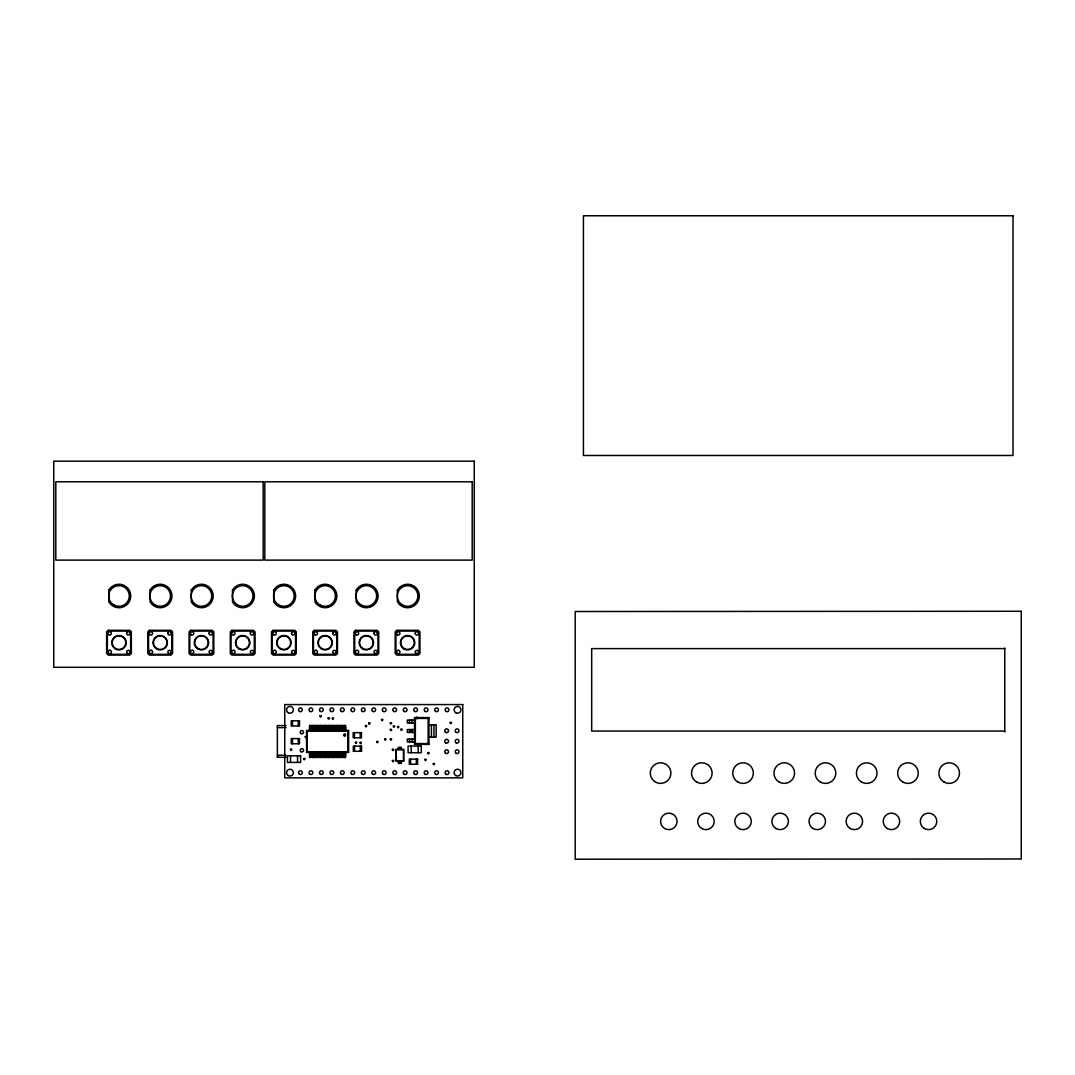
<?xml version="1.0" encoding="UTF-8"?>
<svg xmlns="http://www.w3.org/2000/svg" width="1075" height="1075" viewBox="0 0 1075 1075"><rect width="100%" height="100%" fill="white"/><g stroke="black" fill="none" stroke-linecap="round" stroke-linejoin="round"><path stroke-width="1.5" d="M347.87 740.164L347.87 739.331M286.017 757.297L277.363 757.297L278.358 756.289M306.563 752.352L348.609 752.352L348.609 730.503L306.563 730.503L306.563 752.352L307.329 751.586M348.609 730.503L347.843 731.269L347.843 751.586L348.609 752.352M417.409 718.597L416.993 717.038L416.562 718.597M428.952 744.384L428.132 743.564L428.132 718.409L428.952 717.589L414.52 717.589L414.52 744.384L428.952 744.384L428.952 717.589M414.52 744.384L415.34 743.564L415.34 718.409L414.52 717.589M1004.762 648.601L591.68 648.601L591.68 731.054L1004.762 731.054M415.34 718.409L428.132 718.409M414.52 720.062L407.304 720.062L407.304 722.951L414.52 722.951M428.952 724.805L436.168 724.805L436.168 737.168L428.952 737.168M277.363 757.297L277.363 725.558L286.017 725.558M277.363 727.614L286.017 727.614M309.546 727.56L310.783 727.56M312.234 727.56L313.47 727.56M314.908 727.56L316.144 727.56M317.595 727.56L318.832 727.56M320.269 727.56L321.506 727.56M322.957 727.56L324.193 727.56M325.631 727.56L326.867 727.56M328.305 727.56L329.541 727.56M330.993 727.56L332.229 727.56M333.667 727.56L334.903 727.56M336.354 727.56L337.59 727.56M339.028 727.56L340.264 727.56M341.702 727.56L342.952 727.56M344.39 727.56L345.626 727.56M309.546 727.923L310.783 727.923M312.234 727.923L313.47 727.923M314.908 727.923L316.144 727.923M317.595 727.923L318.832 727.923M320.269 727.923L321.506 727.923M322.957 727.923L324.193 727.923M325.631 727.923L326.867 727.923M328.305 727.923L329.541 727.923M330.993 727.923L332.229 727.923M333.667 727.923L334.903 727.923M336.354 727.923L337.59 727.923M339.028 727.923L340.264 727.923M341.702 727.923L342.952 727.923M344.39 727.923L345.626 727.923M309.546 729.441L310.783 729.441M312.234 729.441L313.47 729.441M314.908 729.441L316.144 729.441M317.595 729.441L318.832 729.441M320.269 729.441L321.506 729.441M322.957 729.441L324.193 729.441M325.631 729.441L326.867 729.441M328.305 729.441L329.541 729.441M330.993 729.441L332.229 729.441M333.667 729.441L334.903 729.441M336.354 729.441L337.59 729.441M339.028 729.441L340.264 729.441M341.702 729.441L342.952 729.441M344.39 729.441L345.626 729.441M414.52 729.549L407.304 729.549L407.304 732.438L414.52 732.438M309.546 729.804L310.783 729.804M312.234 729.804L313.47 729.804M314.908 729.804L316.144 729.804M317.595 729.804L318.832 729.804M320.269 729.804L321.506 729.804M322.957 729.804L324.193 729.804M325.631 729.804L326.867 729.804M328.305 729.804L329.541 729.804M330.993 729.804L332.229 729.804M333.667 729.804L334.903 729.804M336.354 729.804L337.59 729.804M339.028 729.804L340.264 729.804M341.702 729.804L342.952 729.804M344.39 729.804L345.626 729.804M414.52 739.022L407.304 739.022L407.304 741.911L414.52 741.911M415.34 743.564L428.132 743.564M398.449 747.837L401.338 747.837M398.449 748.348L401.338 748.482M398.449 748.993L401.338 748.993M309.546 753.051L310.783 753.051M312.234 753.051L313.47 753.051M314.908 753.051L316.144 753.051M317.595 753.051L318.832 753.051M320.269 753.051L321.506 753.051M322.957 753.051L324.193 753.051M325.631 753.051L326.867 753.051M328.305 753.051L329.541 753.051M330.993 753.051L332.229 753.051M333.667 753.051L334.903 753.051M336.354 753.051L337.59 753.051M339.028 753.051L340.264 753.051M341.702 753.051L342.952 753.051M344.39 753.051L345.626 753.051M309.546 753.414L310.783 753.414M312.234 753.414L313.47 753.414M314.908 753.414L316.144 753.414M317.595 753.414L318.832 753.414M320.269 753.414L321.506 753.414M322.957 753.414L324.193 753.414M325.631 753.414L326.867 753.414M328.305 753.414L329.541 753.414M330.993 753.414L332.229 753.414M333.667 753.414L334.903 753.414M336.354 753.414L337.59 753.414M339.028 753.414L340.264 753.414M341.702 753.414L342.952 753.414M344.39 753.414L345.626 753.414M309.546 754.932L310.783 754.932M314.908 754.932L316.144 754.932M320.269 754.932L321.506 754.932M325.631 754.932L326.867 754.932M330.993 754.932L332.229 754.932M336.354 754.932L337.59 754.932M341.702 754.932L342.952 754.932M277.363 755.241L286.017 755.241M309.546 755.295L310.783 755.295M312.234 755.295L313.47 755.295M314.908 755.295L316.144 755.295M317.595 755.295L318.832 755.295M320.269 755.295L321.506 755.295M322.957 755.295L324.193 755.295M325.631 755.295L326.867 755.295M328.305 755.295L329.541 755.295M330.993 755.295L332.229 755.295M333.667 755.295L334.903 755.295M336.354 755.295L337.59 755.295M339.028 755.295L340.264 755.295M341.702 755.295L342.952 755.295M344.39 755.295L345.626 755.295M398.449 761.758L401.338 761.758M398.449 762.269L401.338 762.39M398.449 762.914L401.338 762.914M306.563 730.503L307.329 731.269M1004.762 648.023L1004.762 731.887M433.937 724.805L433.937 737.168M431.424 724.805L431.424 737.168M418.202 746.104L418.202 752.702M416.334 759.111L416.334 764.258M412.37 729.549L412.37 732.438M412.047 720.062L412.047 722.951M412.047 729.549L412.047 732.438M412.047 739.022L412.047 741.911M411.188 746.104L411.188 752.702M410.569 759.111L410.569 764.258M409.992 729.549L409.992 732.438M409.535 720.062L409.535 722.951M409.535 729.549L409.535 732.438M409.535 739.022L409.535 741.911M401.338 749.571L401.338 747.327L398.449 747.327L398.449 749.571M401.338 761.167L401.338 763.411L398.449 763.411L398.449 761.167M360.313 746.117L360.313 751.277M360.219 732.626L360.219 737.786M354.441 732.626L354.441 737.786M354.548 746.117L354.548 751.277M345.626 730.503L345.626 725.356L344.39 725.356L344.39 730.503M345.626 752.352L345.626 757.512L344.39 757.512L344.39 752.352M342.952 730.503L342.952 725.356L341.702 725.356L341.702 730.503M342.952 752.352L342.952 757.512L341.702 757.512L341.702 752.352M340.264 730.503L340.264 725.356L339.028 725.356L339.028 730.503M340.264 752.352L340.264 757.512L339.028 757.512L339.028 752.352M337.59 730.503L337.59 725.356L336.354 725.356L336.354 730.503M337.59 752.352L337.59 757.512L336.354 757.512L336.354 752.352M334.903 730.503L334.903 725.356L333.667 725.356L333.667 730.503M334.903 752.352L334.903 757.512L333.667 757.512L333.667 752.352M332.229 730.503L332.229 725.356L330.993 725.356L330.993 730.503M332.229 752.352L332.229 757.512L330.993 757.512L330.993 752.352M329.541 730.503L329.541 725.356L328.305 725.356L328.305 730.503M329.541 752.352L329.541 757.512L328.305 757.512L328.305 752.352M326.867 730.503L326.867 725.356L325.631 725.356L325.631 730.503M326.867 752.352L326.867 757.512L325.631 757.512L325.631 752.352M324.193 730.503L324.193 725.356L322.957 725.356L322.957 730.503M324.193 752.352L324.193 757.512L322.957 757.512L322.957 752.352M321.506 730.503L321.506 725.356L320.269 725.356L320.269 730.503M321.506 752.352L321.506 757.512L320.269 757.512L320.269 752.352M318.832 730.503L318.832 725.356L317.595 725.356L317.595 730.503M318.832 752.352L318.832 757.512L317.595 757.512L317.595 752.352M316.144 730.503L316.144 725.356L314.908 725.356L314.908 730.503M316.144 752.352L316.144 757.512L314.908 757.512L314.908 752.352M313.47 730.503L313.47 725.356L312.234 725.356L312.234 730.503M313.47 752.352L313.47 757.512L312.234 757.512L312.234 752.352M310.783 730.503L310.783 725.356L309.546 725.356L309.546 730.503M310.783 752.352L310.783 757.512L309.546 757.512L309.546 752.352M298.259 720.801L298.259 725.947M298.259 738.592L298.259 743.752M297.547 755.819L297.547 762.417M292.481 720.801L292.481 725.947M292.481 738.592L292.481 743.752M290.532 755.819L290.532 762.417M126.648 633.054L126.622 633.471A1.653 1.653 0 0 0 127.912 635.016L128.342 635.043A1.653 1.653 0 0 0 129.873 633.753L129.914 633.323A1.653 1.653 0 0 0 128.624 631.791L128.194 631.751A1.653 1.653 0 0 0 126.648 633.054M167.875 633.054L167.848 633.471A1.653 1.653 0 0 0 169.138 635.016L169.568 635.043A1.653 1.653 0 0 0 171.1 633.753L171.14 633.323A1.653 1.653 0 0 0 169.85 631.791L169.42 631.751A1.653 1.653 0 0 0 167.875 633.054M209.101 633.054L209.074 633.471A1.653 1.653 0 0 0 210.364 635.016L210.794 635.043A1.653 1.653 0 0 0 212.326 633.753L212.366 633.323A1.653 1.653 0 0 0 211.076 631.791L210.646 631.751A1.653 1.653 0 0 0 209.101 633.054M250.327 633.054L250.3 633.471A1.653 1.653 0 0 0 251.59 635.016L252.02 635.043A1.653 1.653 0 0 0 253.552 633.753L253.593 633.323A1.653 1.653 0 0 0 252.302 631.791L251.873 631.751A1.653 1.653 0 0 0 250.327 633.054M291.553 633.054L291.527 633.471A1.653 1.653 0 0 0 292.817 635.016L293.247 635.043A1.653 1.653 0 0 0 294.778 633.753L294.819 633.323A1.653 1.653 0 0 0 293.515 631.791L293.099 631.751A1.653 1.653 0 0 0 291.553 633.054M332.78 633.054L332.753 633.471A1.653 1.653 0 0 0 334.043 635.016L334.473 635.043A1.653 1.653 0 0 0 336.005 633.753L336.045 633.323A1.653 1.653 0 0 0 334.742 631.791L334.325 631.751A1.653 1.653 0 0 0 332.78 633.054M374.006 633.054L373.979 633.471A1.653 1.653 0 0 0 375.269 635.016L375.699 635.043A1.653 1.653 0 0 0 377.231 633.753L377.271 633.323A1.653 1.653 0 0 0 375.968 631.791L375.538 631.751A1.653 1.653 0 0 0 374.006 633.054M415.232 633.054L415.205 633.471A1.653 1.653 0 0 0 416.495 635.016L416.925 635.043A1.653 1.653 0 0 0 418.457 633.753L418.498 633.323A1.653 1.653 0 0 0 417.194 631.791L416.764 631.751A1.653 1.653 0 0 0 415.232 633.054M343.543 734.749C345.062 739.466 347.212 731.417 343.543 734.749M290.505 749.275C290.68 752.594 293.462 747.77 290.505 749.275M305.26 736.617C305.448 739.936 308.229 735.112 305.26 736.617M303.701 758.601C303.876 761.92 306.657 757.096 303.701 758.601M320.027 715.883C320.202 719.202 322.997 714.378 320.027 715.883M328.09 717.979C328.265 721.298 331.06 716.474 328.09 717.979M332.283 718.181C332.457 721.5 335.239 716.676 332.283 718.181M355.422 742.368C355.597 745.687 358.392 740.863 355.422 742.368M360.031 742.476C360.206 745.795 362.987 740.971 360.031 742.476M365.379 725.719C365.554 729.038 368.335 724.214 365.379 725.719M368.725 723.099C368.9 726.418 371.681 721.594 368.725 723.099M381.491 719.551C381.679 722.857 384.46 718.033 381.491 719.551M376.68 741.535C376.855 744.854 379.65 740.03 376.68 741.535M384.635 739.022C384.81 742.341 387.605 737.517 384.635 739.022M390.292 722.897C390.467 726.216 393.262 721.392 390.292 722.897M390.292 729.495C390.467 732.814 393.262 727.99 390.292 729.495M393.329 726.136C393.504 729.455 396.299 724.631 393.329 726.136M390.292 739.022C390.467 742.341 393.262 737.517 390.292 739.022M397.522 726.66C397.696 729.979 400.478 725.155 397.522 726.66M392.388 749.382C392.563 752.702 395.345 747.877 392.388 749.382M392.388 760.589C392.563 763.908 395.345 759.084 392.388 760.589M400.868 729.28C401.042 732.599 403.824 727.775 400.868 729.28M424.853 759.434C425.028 762.753 427.81 757.929 424.853 759.434M427.783 752.742C427.958 756.061 430.739 751.237 427.783 752.742M433.225 763.626C433.4 766.945 436.195 762.121 433.225 763.626M450.197 722.481C450.371 725.8 453.153 720.976 450.197 722.481M108.817 590.108L108.817 601.866A11.744 11.744 0 0 0 126.541 604.983A11.744 11.744 0 0 0 126.541 586.99A11.744 11.744 0 0 0 108.817 590.108M150.043 590.108L150.043 601.866A11.744 11.744 0 0 0 167.767 604.983A11.744 11.744 0 0 0 167.767 586.99A11.744 11.744 0 0 0 150.043 590.108M191.269 590.108L191.269 601.866A11.744 11.744 0 0 0 208.993 604.983A11.744 11.744 0 0 0 208.993 586.99A11.744 11.744 0 0 0 191.269 590.108M232.496 590.108L232.496 601.866A11.744 11.744 0 0 0 250.22 604.983A11.744 11.744 0 0 0 250.22 586.99A11.744 11.744 0 0 0 232.496 590.108M273.722 590.108L273.722 601.866A11.744 11.744 0 0 0 291.446 604.983A11.744 11.744 0 0 0 291.446 586.99A11.744 11.744 0 0 0 273.722 590.108M314.948 590.108L314.948 601.866A11.744 11.744 0 0 0 332.672 604.983A11.744 11.744 0 0 0 332.672 586.99A11.744 11.744 0 0 0 314.948 590.108M356.174 590.108L356.174 601.866A11.744 11.744 0 0 0 373.898 604.983A11.744 11.744 0 0 0 373.898 586.99A11.744 11.744 0 0 0 356.174 590.108M397.401 590.108L397.401 601.866A11.744 11.744 0 0 0 415.125 604.983A11.744 11.744 0 0 0 415.125 586.99A11.744 11.744 0 0 0 397.401 590.108M396.393 761.006L403.609 761.248L403.609 749.503L396.191 749.503L396.191 761.248L403.609 761.248L403.609 749.503L396.191 749.503L396.393 761.1M130.626 653.089L129.403 654.312L108.575 654.312L107.339 653.089L107.339 632.261L108.575 631.038L129.403 631.038L130.626 632.261L130.626 653.089M171.852 653.089L170.629 654.312L149.801 654.312L148.565 653.089L148.565 632.261L149.801 631.038L170.629 631.038L171.852 632.261L171.852 653.089M213.078 653.089L211.856 654.312L191.028 654.312L189.791 653.089L189.791 632.261L191.028 631.038L211.856 631.038L213.078 632.261L213.078 653.089M254.305 653.089L253.082 654.312L232.254 654.312L231.017 653.089L231.017 632.261L232.254 631.038L253.082 631.038L254.305 632.261L254.305 653.089M295.531 653.089L294.308 654.312L273.48 654.312L272.244 653.089L272.244 632.261L273.48 631.038L294.308 631.038L295.531 632.261L295.531 653.089M336.757 653.089L335.534 654.312L314.706 654.312L313.47 653.089L313.47 632.261L314.706 631.038L335.534 631.038L336.757 632.261L336.757 653.089M377.983 653.089L376.761 654.312L355.933 654.312L354.696 653.089L354.696 632.261L355.933 631.038L376.761 631.038L377.983 632.261L377.983 653.089M419.21 653.089L417.987 654.312L397.159 654.312L395.922 653.089L395.922 632.261L397.159 631.038L417.987 631.038L419.21 632.261L419.21 653.089M108.172 630.313L106.627 631.858L106.627 653.492L108.172 655.038L129.806 655.038L131.352 653.492L131.352 631.858L129.806 630.313L108.172 630.313M149.398 630.313L147.853 631.858L147.853 653.492L149.398 655.038L171.032 655.038L172.578 653.492L172.578 631.858L171.032 630.313L149.398 630.313M190.624 630.313L189.079 631.858L189.079 653.492L190.624 655.038L212.259 655.038L213.804 653.492L213.804 631.858L212.259 630.313L190.624 630.313M231.851 630.313L230.305 631.858L230.305 653.492L231.851 655.038L253.485 655.038L255.03 653.492L255.03 631.858L253.485 630.313L231.851 630.313M273.077 630.313L271.532 631.858L271.532 653.492L273.077 655.038L294.711 655.038L296.257 653.492L296.257 631.858L294.711 630.313L273.077 630.313M314.303 630.313L312.758 631.858L312.758 653.492L314.303 655.038L335.938 655.038L337.483 653.492L337.483 631.858L335.938 630.313L314.303 630.313M355.529 630.313L353.984 631.858L353.984 653.492L355.529 655.038L377.164 655.038L378.709 653.492L378.709 631.858L377.164 630.313L355.529 630.313M396.756 630.313L395.197 631.858L395.197 653.492L396.756 655.038L418.39 655.038L419.935 653.492L419.935 631.858L418.39 630.313L396.756 630.313M109.798 650.308L109.368 650.335A1.653 1.653 0 0 0 108.064 651.88L108.105 652.297A1.653 1.653 0 0 0 109.637 653.6L110.067 653.56A1.653 1.653 0 0 0 111.357 652.028L111.33 651.598A1.653 1.653 0 0 0 109.798 650.308M151.024 650.308L150.594 650.335A1.653 1.653 0 0 0 149.291 651.88L149.331 652.297A1.653 1.653 0 0 0 150.863 653.6L151.293 653.56A1.653 1.653 0 0 0 152.583 652.028L152.556 651.598A1.653 1.653 0 0 0 151.024 650.308M192.25 650.308L191.82 650.335A1.653 1.653 0 0 0 190.517 651.88L190.557 652.297A1.653 1.653 0 0 0 192.089 653.6L192.519 653.56A1.653 1.653 0 0 0 193.809 652.028L193.782 651.598A1.653 1.653 0 0 0 192.25 650.308M233.477 650.308L233.047 650.335A1.653 1.653 0 0 0 231.743 651.88L231.783 652.297A1.653 1.653 0 0 0 233.315 653.6L233.745 653.56A1.653 1.653 0 0 0 235.035 652.028L235.008 651.598A1.653 1.653 0 0 0 233.477 650.308M274.703 650.308L274.273 650.335A1.653 1.653 0 0 0 272.969 651.88L273.01 652.297A1.653 1.653 0 0 0 274.542 653.6L274.972 653.56A1.653 1.653 0 0 0 276.262 652.028L276.235 651.598A1.653 1.653 0 0 0 274.703 650.308M315.916 650.308L315.499 650.335A1.653 1.653 0 0 0 314.196 651.88L314.236 652.297A1.653 1.653 0 0 0 315.768 653.6L316.198 653.56A1.653 1.653 0 0 0 317.488 652.028L317.461 651.598A1.653 1.653 0 0 0 315.916 650.308M357.142 650.308L356.725 650.335A1.653 1.653 0 0 0 355.422 651.88L355.462 652.297A1.653 1.653 0 0 0 356.994 653.6L357.424 653.56A1.653 1.653 0 0 0 358.714 652.028L358.687 651.598A1.653 1.653 0 0 0 357.142 650.308M398.368 650.308L397.938 650.335A1.653 1.653 0 0 0 396.648 651.88L396.688 652.297A1.653 1.653 0 0 0 398.22 653.6L398.65 653.56A1.653 1.653 0 0 0 399.94 652.028L399.9 651.598A1.653 1.653 0 0 0 398.368 650.308M1012.999 215.779L583.429 215.779L583.429 455.477L1012.999 455.477L1012.999 215.779M474.25 461.175L53.75 461.175L53.75 667.306L474.25 667.306L474.25 461.175M263.173 481.788L55.806 481.788L55.806 560.115L263.173 560.115L263.173 481.788M472.194 481.788L264.826 481.788L264.826 560.115L472.194 560.115L472.194 481.788M1021.25 611.272L575.192 611.514L575.192 859.221L1021.25 858.979L1021.25 611.272M462.747 704.568L284.741 704.568L284.741 777.87L462.747 777.87L462.747 704.568M299.495 720.801L291.244 720.801L291.244 725.947L299.495 725.947L299.495 720.801M348.031 731.094L307.154 731.094L307.154 751.761L348.031 751.761L348.031 731.094M361.455 732.626L353.205 732.626L353.205 737.786L361.455 737.786L361.455 732.626M299.495 738.592L291.244 738.592L291.244 743.752L299.495 743.752L299.495 738.592M361.549 746.117L353.312 746.117L353.312 751.277L361.549 751.277L361.549 746.117M421.292 746.104L408.097 746.104L408.097 752.702L421.292 752.702L421.292 746.104M300.637 755.819L287.442 755.819L287.442 762.417L300.637 762.417L300.637 755.819M417.57 759.111L409.333 759.111L409.333 764.258L417.57 764.258L417.57 759.111M446.098 774.269A1.881 1.881 0 0 0 448.92 772.629A1.881 1.881 0 0 0 446.098 771.003A1.881 1.881 0 0 0 446.098 774.269M435.63 774.269A1.881 1.881 0 0 0 438.452 772.629A1.881 1.881 0 0 0 435.63 771.003A1.881 1.881 0 0 0 435.63 774.269M288.261 775.586A3.4 3.4 0 0 0 293.381 772.629A3.4 3.4 0 0 0 288.261 769.687A3.4 3.4 0 0 0 288.261 775.586M341.38 774.269A1.881 1.881 0 0 0 344.215 772.629A1.881 1.881 0 0 0 341.38 771.003A1.881 1.881 0 0 0 341.38 774.269M330.912 774.269A1.881 1.881 0 0 0 333.734 772.629A1.881 1.881 0 0 0 330.912 771.003A1.881 1.881 0 0 0 330.912 774.269M425.149 774.269A1.881 1.881 0 0 0 427.984 772.629A1.881 1.881 0 0 0 425.149 771.003A1.881 1.881 0 0 0 425.149 774.269M362.329 711.435A1.881 1.881 0 0 0 365.151 709.809A1.881 1.881 0 0 0 362.329 708.17A1.881 1.881 0 0 0 362.329 711.435M351.861 711.435A1.881 1.881 0 0 0 354.683 709.809A1.881 1.881 0 0 0 351.861 708.17A1.881 1.881 0 0 0 351.861 711.435M341.38 711.435A1.881 1.881 0 0 0 344.215 709.809A1.881 1.881 0 0 0 341.38 708.17A1.881 1.881 0 0 0 341.38 711.435M330.912 711.435A1.881 1.881 0 0 0 333.734 709.809A1.881 1.881 0 0 0 330.912 708.17A1.881 1.881 0 0 0 330.912 711.435M309.976 774.269A1.881 1.881 0 0 0 312.798 772.629A1.881 1.881 0 0 0 309.976 771.003A1.881 1.881 0 0 0 309.976 774.269M299.495 774.269A1.881 1.881 0 0 0 302.33 772.629A1.881 1.881 0 0 0 299.495 771.003A1.881 1.881 0 0 0 299.495 774.269M299.495 711.435A1.881 1.881 0 0 0 302.33 709.809A1.881 1.881 0 0 0 299.495 708.17A1.881 1.881 0 0 0 299.495 711.435M456.149 732.384A1.881 1.881 0 0 0 458.971 730.745A1.881 1.881 0 0 0 456.149 729.119A1.881 1.881 0 0 0 456.149 732.384M445.682 732.384A1.881 1.881 0 0 0 448.503 730.745A1.881 1.881 0 0 0 445.682 729.119A1.881 1.881 0 0 0 445.682 732.384M456.149 742.852A1.881 1.881 0 0 0 458.971 741.226A1.881 1.881 0 0 0 456.149 739.587A1.881 1.881 0 0 0 456.149 742.852M456.149 753.32A1.881 1.881 0 0 0 458.971 751.694A1.881 1.881 0 0 0 456.149 750.054A1.881 1.881 0 0 0 456.149 753.32M445.682 753.32A1.881 1.881 0 0 0 448.503 751.694A1.881 1.881 0 0 0 445.682 750.054A1.881 1.881 0 0 0 445.682 753.32M320.444 711.435A1.881 1.881 0 0 0 323.266 709.809A1.881 1.881 0 0 0 320.444 708.17A1.881 1.881 0 0 0 320.444 711.435M309.976 711.435A1.881 1.881 0 0 0 312.798 709.809A1.881 1.881 0 0 0 309.976 708.17A1.881 1.881 0 0 0 309.976 711.435M445.682 742.852A1.881 1.881 0 0 0 448.503 741.226A1.881 1.881 0 0 0 445.682 739.587A1.881 1.881 0 0 0 445.682 742.852M372.797 774.269A1.881 1.881 0 0 0 375.618 772.629A1.881 1.881 0 0 0 372.797 771.003A1.881 1.881 0 0 0 372.797 774.269M393.746 774.269A1.881 1.881 0 0 0 396.567 772.629A1.881 1.881 0 0 0 393.746 771.003A1.881 1.881 0 0 0 393.746 774.269M383.264 774.269A1.881 1.881 0 0 0 386.1 772.629A1.881 1.881 0 0 0 383.264 771.003A1.881 1.881 0 0 0 383.264 774.269M404.213 774.269A1.881 1.881 0 0 0 407.035 772.629A1.881 1.881 0 0 0 404.213 771.003A1.881 1.881 0 0 0 404.213 774.269M362.329 774.269A1.881 1.881 0 0 0 365.151 772.629A1.881 1.881 0 0 0 362.329 771.003A1.881 1.881 0 0 0 362.329 774.269M351.861 774.269A1.881 1.881 0 0 0 354.683 772.629A1.881 1.881 0 0 0 351.861 771.003A1.881 1.881 0 0 0 351.861 774.269M435.63 711.435A1.881 1.881 0 0 0 438.452 709.809A1.881 1.881 0 0 0 435.63 708.17A1.881 1.881 0 0 0 435.63 711.435M425.149 711.435A1.881 1.881 0 0 0 427.984 709.809A1.881 1.881 0 0 0 425.149 708.17A1.881 1.881 0 0 0 425.149 711.435M414.681 711.435A1.881 1.881 0 0 0 417.517 709.809A1.881 1.881 0 0 0 414.681 708.17A1.881 1.881 0 0 0 414.681 711.435M288.261 712.752A3.4 3.4 0 0 0 293.381 709.809A3.4 3.4 0 0 0 288.261 706.853A3.4 3.4 0 0 0 288.261 712.752M455.813 712.752A3.4 3.4 0 0 0 460.92 709.809A3.4 3.4 0 0 0 455.813 706.853A3.4 3.4 0 0 0 455.813 712.752M455.813 775.586A3.4 3.4 0 0 0 460.92 772.629A3.4 3.4 0 0 0 455.813 769.687A3.4 3.4 0 0 0 455.813 775.586M414.681 774.269A1.881 1.881 0 0 0 417.517 772.629A1.881 1.881 0 0 0 414.681 771.003A1.881 1.881 0 0 0 414.681 774.269M301.054 751.734A1.68 1.68 0 0 0 303.567 750.283A1.68 1.68 0 0 0 301.054 748.845A1.68 1.68 0 0 0 301.054 751.734M301.054 733.593A1.68 1.68 0 0 0 303.567 732.156A1.68 1.68 0 0 0 301.054 730.704A1.68 1.68 0 0 0 301.054 733.593M404.213 711.435A1.881 1.881 0 0 0 407.035 709.809A1.881 1.881 0 0 0 404.213 708.17A1.881 1.881 0 0 0 404.213 711.435M393.746 711.435A1.881 1.881 0 0 0 396.567 709.809A1.881 1.881 0 0 0 393.746 708.17A1.881 1.881 0 0 0 393.746 711.435M320.444 774.269A1.881 1.881 0 0 0 323.266 772.629A1.881 1.881 0 0 0 320.444 771.003A1.881 1.881 0 0 0 320.444 774.269M446.098 711.435A1.881 1.881 0 0 0 448.92 709.809A1.881 1.881 0 0 0 446.098 708.17A1.881 1.881 0 0 0 446.098 711.435M383.264 711.435A1.881 1.881 0 0 0 386.1 709.809A1.881 1.881 0 0 0 383.264 708.17A1.881 1.881 0 0 0 383.264 711.435M372.797 711.435A1.881 1.881 0 0 0 375.618 709.809A1.881 1.881 0 0 0 372.797 708.17A1.881 1.881 0 0 0 372.797 711.435M664.713 828.529A8.251 8.251 0 0 0 677.075 821.394A8.251 8.251 0 0 0 664.713 814.259A8.251 8.251 0 0 0 664.713 828.529M944.025 782.022A10.307 10.307 0 0 0 959.478 773.1A10.307 10.307 0 0 0 944.025 764.177A10.307 10.307 0 0 0 944.025 782.022M861.572 782.022A10.307 10.307 0 0 0 877.025 773.1A10.307 10.307 0 0 0 861.572 764.177A10.307 10.307 0 0 0 861.572 782.022M902.798 782.022A10.307 10.307 0 0 0 918.252 773.1A10.307 10.307 0 0 0 902.798 764.177A10.307 10.307 0 0 0 902.798 782.022M924.433 828.529A8.251 8.251 0 0 0 936.809 821.394A8.251 8.251 0 0 0 924.433 814.259A8.251 8.251 0 0 0 924.433 828.529M887.332 828.529A8.251 8.251 0 0 0 899.694 821.394A8.251 8.251 0 0 0 887.332 814.259A8.251 8.251 0 0 0 887.332 828.529M654.702 781.552A10.307 10.307 0 0 0 670.854 773.973A10.307 10.307 0 0 0 656.207 763.774A10.307 10.307 0 0 0 654.702 781.552M696.667 782.022A10.307 10.307 0 0 0 712.12 773.1A10.307 10.307 0 0 0 696.667 764.177A10.307 10.307 0 0 0 696.667 782.022M779.12 782.022A10.307 10.307 0 0 0 794.573 773.1A10.307 10.307 0 0 0 779.12 764.177A10.307 10.307 0 0 0 779.12 782.022M737.893 782.022A10.307 10.307 0 0 0 753.347 773.1A10.307 10.307 0 0 0 737.893 764.177A10.307 10.307 0 0 0 737.893 782.022M813.13 828.529A8.251 8.251 0 0 0 825.493 821.394A8.251 8.251 0 0 0 813.13 814.259A8.251 8.251 0 0 0 813.13 828.529M850.231 828.529A8.251 8.251 0 0 0 862.593 821.394A8.251 8.251 0 0 0 850.231 814.259A8.251 8.251 0 0 0 850.231 828.529M776.029 828.529A8.251 8.251 0 0 0 788.392 821.394A8.251 8.251 0 0 0 776.029 814.259A8.251 8.251 0 0 0 776.029 828.529M820.346 782.022A10.307 10.307 0 0 0 835.799 773.1A10.307 10.307 0 0 0 820.346 764.177A10.307 10.307 0 0 0 820.346 782.022M738.915 828.529A8.251 8.251 0 0 0 751.291 821.394A8.251 8.251 0 0 0 738.915 814.259A8.251 8.251 0 0 0 738.915 828.529M701.814 828.529A8.251 8.251 0 0 0 714.19 821.394A8.251 8.251 0 0 0 701.814 814.259A8.251 8.251 0 0 0 701.814 828.529M397.468 634.828A1.653 1.653 0 0 0 399.94 633.403A1.653 1.653 0 0 0 397.468 631.979A1.653 1.653 0 0 0 397.468 634.828M416.025 653.385A1.653 1.653 0 0 0 418.498 651.947A1.653 1.653 0 0 0 416.025 650.523A1.653 1.653 0 0 0 416.025 653.385M403.958 648.924A7.216 7.216 0 0 0 414.789 642.675A7.216 7.216 0 0 0 403.958 636.427A7.216 7.216 0 0 0 403.958 648.924M404.173 648.561A6.799 6.799 0 0 0 414.372 642.675A6.799 6.799 0 0 0 404.173 636.79A6.799 6.799 0 0 0 404.173 648.561M315.015 634.828A1.653 1.653 0 0 0 317.488 633.403A1.653 1.653 0 0 0 315.015 631.979A1.653 1.653 0 0 0 315.015 634.828M333.572 653.385A1.653 1.653 0 0 0 336.045 651.947A1.653 1.653 0 0 0 333.572 650.523A1.653 1.653 0 0 0 333.572 653.385M321.506 648.924A7.216 7.216 0 0 0 332.336 642.675A7.216 7.216 0 0 0 321.506 636.427A7.216 7.216 0 0 0 321.506 648.924M321.721 648.561A6.799 6.799 0 0 0 331.92 642.675A6.799 6.799 0 0 0 321.721 636.79A6.799 6.799 0 0 0 321.721 648.561M273.789 634.828A1.653 1.653 0 0 0 276.262 633.403A1.653 1.653 0 0 0 273.789 631.979A1.653 1.653 0 0 0 273.789 634.828M292.346 653.385A1.653 1.653 0 0 0 294.819 651.947A1.653 1.653 0 0 0 292.346 650.523A1.653 1.653 0 0 0 292.346 653.385M280.293 648.924A7.216 7.216 0 0 0 291.11 642.675A7.216 7.216 0 0 0 280.293 636.427A7.216 7.216 0 0 0 280.293 648.924M280.494 648.561A6.799 6.799 0 0 0 290.693 642.675A6.799 6.799 0 0 0 280.494 636.79A6.799 6.799 0 0 0 280.494 648.561M232.227 634.572A1.653 1.653 0 0 0 234.982 633.833A1.653 1.653 0 0 0 232.966 631.804A1.653 1.653 0 0 0 232.227 634.572M251.12 653.385A1.653 1.653 0 0 0 253.593 651.947A1.653 1.653 0 0 0 251.12 650.523A1.653 1.653 0 0 0 251.12 653.385M239.067 648.924A7.216 7.216 0 0 0 249.884 642.675A7.216 7.216 0 0 0 239.067 636.427A7.216 7.216 0 0 0 239.067 648.924M239.268 648.561A6.799 6.799 0 0 0 249.467 642.675A6.799 6.799 0 0 0 239.268 636.79A6.799 6.799 0 0 0 239.268 648.561M356.242 634.828A1.653 1.653 0 0 0 358.714 633.403A1.653 1.653 0 0 0 356.242 631.979A1.653 1.653 0 0 0 356.242 634.828M374.799 653.385A1.653 1.653 0 0 0 377.271 651.947A1.653 1.653 0 0 0 374.799 650.523A1.653 1.653 0 0 0 374.799 653.385M362.732 648.924A7.216 7.216 0 0 0 373.562 642.675A7.216 7.216 0 0 0 362.732 636.427A7.216 7.216 0 0 0 362.732 648.924M362.947 648.561A6.799 6.799 0 0 0 373.146 642.675A6.799 6.799 0 0 0 362.947 636.79A6.799 6.799 0 0 0 362.947 648.561M191.337 634.828A1.653 1.653 0 0 0 193.809 633.403A1.653 1.653 0 0 0 191.337 631.979A1.653 1.653 0 0 0 191.337 634.828M209.894 653.385A1.653 1.653 0 0 0 212.366 651.947A1.653 1.653 0 0 0 209.894 650.523A1.653 1.653 0 0 0 209.894 653.385M197.84 648.924A7.216 7.216 0 0 0 208.657 642.675A7.216 7.216 0 0 0 197.84 636.427A7.216 7.216 0 0 0 197.84 648.924M198.042 648.561A6.799 6.799 0 0 0 208.241 642.675A6.799 6.799 0 0 0 198.042 636.79A6.799 6.799 0 0 0 198.042 648.561M149.774 634.572A1.653 1.653 0 0 0 152.529 633.833A1.653 1.653 0 0 0 150.513 631.804A1.653 1.653 0 0 0 149.774 634.572M168.667 653.385A1.653 1.653 0 0 0 171.14 651.947A1.653 1.653 0 0 0 168.667 650.523A1.653 1.653 0 0 0 168.667 653.385M156.614 648.924A7.216 7.216 0 0 0 167.431 642.675A7.216 7.216 0 0 0 156.614 636.427A7.216 7.216 0 0 0 156.614 648.924M156.816 648.561A6.799 6.799 0 0 0 167.015 642.675A6.799 6.799 0 0 0 156.816 636.79A6.799 6.799 0 0 0 156.816 648.561M108.548 634.572A1.653 1.653 0 0 0 111.303 633.833A1.653 1.653 0 0 0 109.287 631.804A1.653 1.653 0 0 0 108.548 634.572M127.441 653.385A1.653 1.653 0 0 0 129.914 651.947A1.653 1.653 0 0 0 127.441 650.523A1.653 1.653 0 0 0 127.441 653.385M115.388 648.924A7.216 7.216 0 0 0 126.205 642.675A7.216 7.216 0 0 0 115.388 636.427A7.216 7.216 0 0 0 115.388 648.924M115.589 648.561A6.799 6.799 0 0 0 125.788 642.675A6.799 6.799 0 0 0 115.589 636.79A6.799 6.799 0 0 0 115.589 648.561M278.734 604.916A10.307 10.307 0 0 0 294.201 595.993A10.307 10.307 0 0 0 278.734 587.058A10.307 10.307 0 0 0 278.734 604.916M402.413 604.916A10.307 10.307 0 0 0 417.879 595.993A10.307 10.307 0 0 0 402.413 587.058A10.307 10.307 0 0 0 402.413 604.916M361.187 604.916A10.307 10.307 0 0 0 376.653 595.993A10.307 10.307 0 0 0 361.187 587.058A10.307 10.307 0 0 0 361.187 604.916M319.96 604.916A10.307 10.307 0 0 0 335.427 595.993A10.307 10.307 0 0 0 319.96 587.058A10.307 10.307 0 0 0 319.96 604.916M237.508 604.916A10.307 10.307 0 0 0 252.974 595.993A10.307 10.307 0 0 0 237.508 587.058A10.307 10.307 0 0 0 237.508 604.916M196.295 604.916A10.307 10.307 0 0 0 211.748 595.993A10.307 10.307 0 0 0 196.295 587.058A10.307 10.307 0 0 0 196.295 604.916M155.069 604.916A10.307 10.307 0 0 0 170.522 595.993A10.307 10.307 0 0 0 155.069 587.058A10.307 10.307 0 0 0 155.069 604.916M113.843 604.916A10.307 10.307 0 0 0 129.296 595.993A10.307 10.307 0 0 0 113.843 587.058A10.307 10.307 0 0 0 113.843 604.916"/></g></svg>
